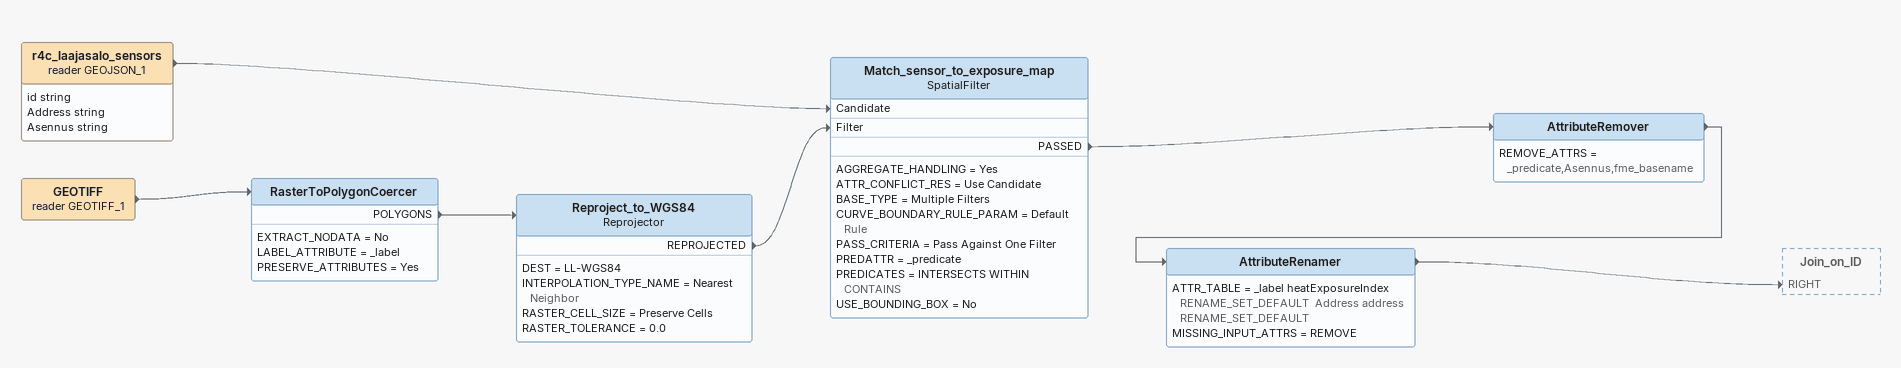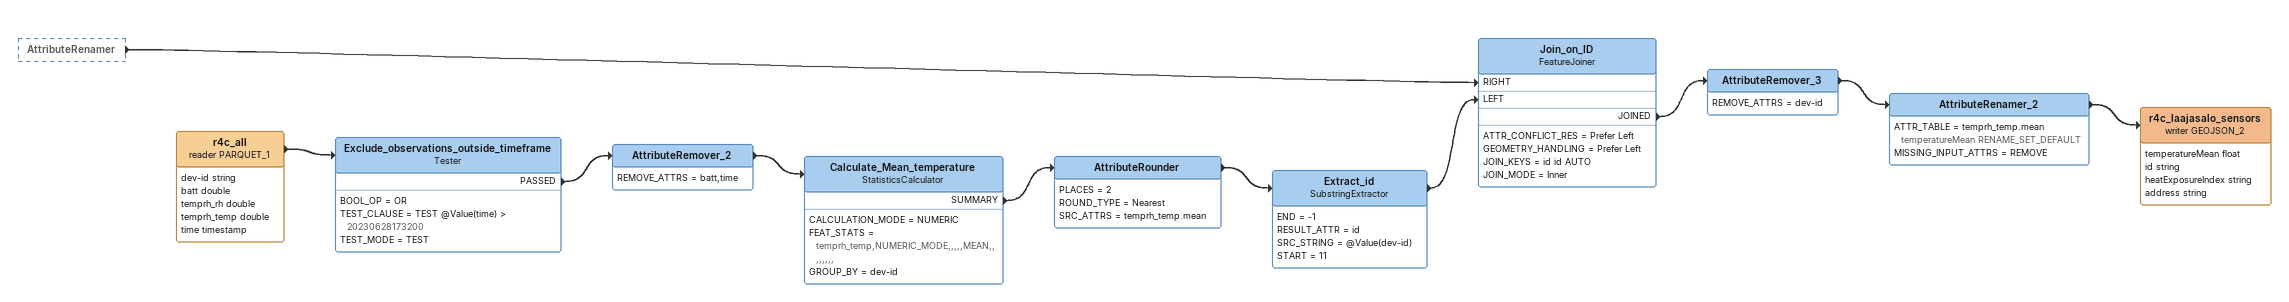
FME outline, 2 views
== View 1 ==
r4c_laajasalo_sensors (reader GEOJSON_1)
    attributes: id string, Address string, Asennus string
    -> Match_sensor_to_exposure_map [Candidate]
GEOTIFF (reader GEOTIFF_1)
    -> RasterToPolygonCoercer
RasterToPolygonCoercer
    EXTRACT_NODATA = No
    LABEL_ATTRIBUTE = _label
    PRESERVE_ATTRIBUTES = Yes
    POLYGONS -> Reproject_to_WGS84
Reproject_to_WGS84: Reprojector
    DEST = LL-WGS84
    INTERPOLATION_TYPE_NAME = Nearest Neighbor
    RASTER_CELL_SIZE = Preserve Cells
    RASTER_TOLERANCE = 0.0
    REPROJECTED -> Match_sensor_to_exposure_map [Filter]
Match_sensor_to_exposure_map: SpatialFilter
    AGGREGATE_HANDLING = Yes
    ATTR_CONFLICT_RES = Use Candidate
    BASE_TYPE = Multiple Filters
    CURVE_BOUNDARY_RULE_PARAM = Default Rule
    PASS_CRITERIA = Pass Against One Filter
    PREDATTR = _predicate
    PREDICATES = INTERSECTS WITHIN CONTAINS
    USE_BOUNDING_BOX = No
    PASSED -> AttributeRemover
AttributeRemover
    REMOVE_ATTRS = _predicate,Asennus,fme_basename
    -> AttributeRenamer
AttributeRenamer
    ATTR_TABLE = _label heatExposureIndex RENAME_SET_DEFAULT  Address address RENAME_SET_DEFAULT
    MISSING_INPUT_ATTRS = REMOVE
    -> Join_on_ID [RIGHT]

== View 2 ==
AttributeRenamer [outside]
    -> Join_on_ID [RIGHT]
r4c_all (reader PARQUET_1)
    attributes: dev-id string, batt double, temprh_rh double, temprh_temp double, time timestamp
    -> Exclude_observations_outside_timeframe
Exclude_observations_outside_timeframe: Tester
    BOOL_OP = OR
    TEST_CLAUSE = TEST @Value(time) > 20230628173200
    TEST_MODE = TEST
    PASSED -> AttributeRemover_2
AttributeRemover_2
    REMOVE_ATTRS = batt,time
    -> Calculate_Mean_temperature
Calculate_Mean_temperature: StatisticsCalculator
    CALCULATION_MODE = NUMERIC
    FEAT_STATS = temprh_temp,NUMERIC_MODE,,,,,MEAN,,,,,,,,
    GROUP_BY = dev-id
    SUMMARY -> AttributeRounder
AttributeRounder
    PLACES = 2
    ROUND_TYPE = Nearest
    SRC_ATTRS = temprh_temp.mean
    -> Extract_id
Extract_id: SubstringExtractor
    END = -1
    RESULT_ATTR = id
    SRC_STRING = @Value(dev-id)
    START = 11
    -> Join_on_ID [LEFT]
Join_on_ID: FeatureJoiner
    ATTR_CONFLICT_RES = Prefer Left
    GEOMETRY_HANDLING = Prefer Left
    JOIN_KEYS = id id AUTO
    JOIN_MODE = Inner
    JOINED -> AttributeRemover_3
AttributeRemover_3
    REMOVE_ATTRS = dev-id
    -> AttributeRenamer_2
AttributeRenamer_2
    ATTR_TABLE = temprh_temp.mean temperatureMean RENAME_SET_DEFAULT
    MISSING_INPUT_ATTRS = REMOVE
    -> r4c_laajasalo_sensors (writer GEOJSON_2)
r4c_laajasalo_sensors (writer GEOJSON_2)
    attributes: temperatureMean float, id string, heatExposureIndex string, address string
